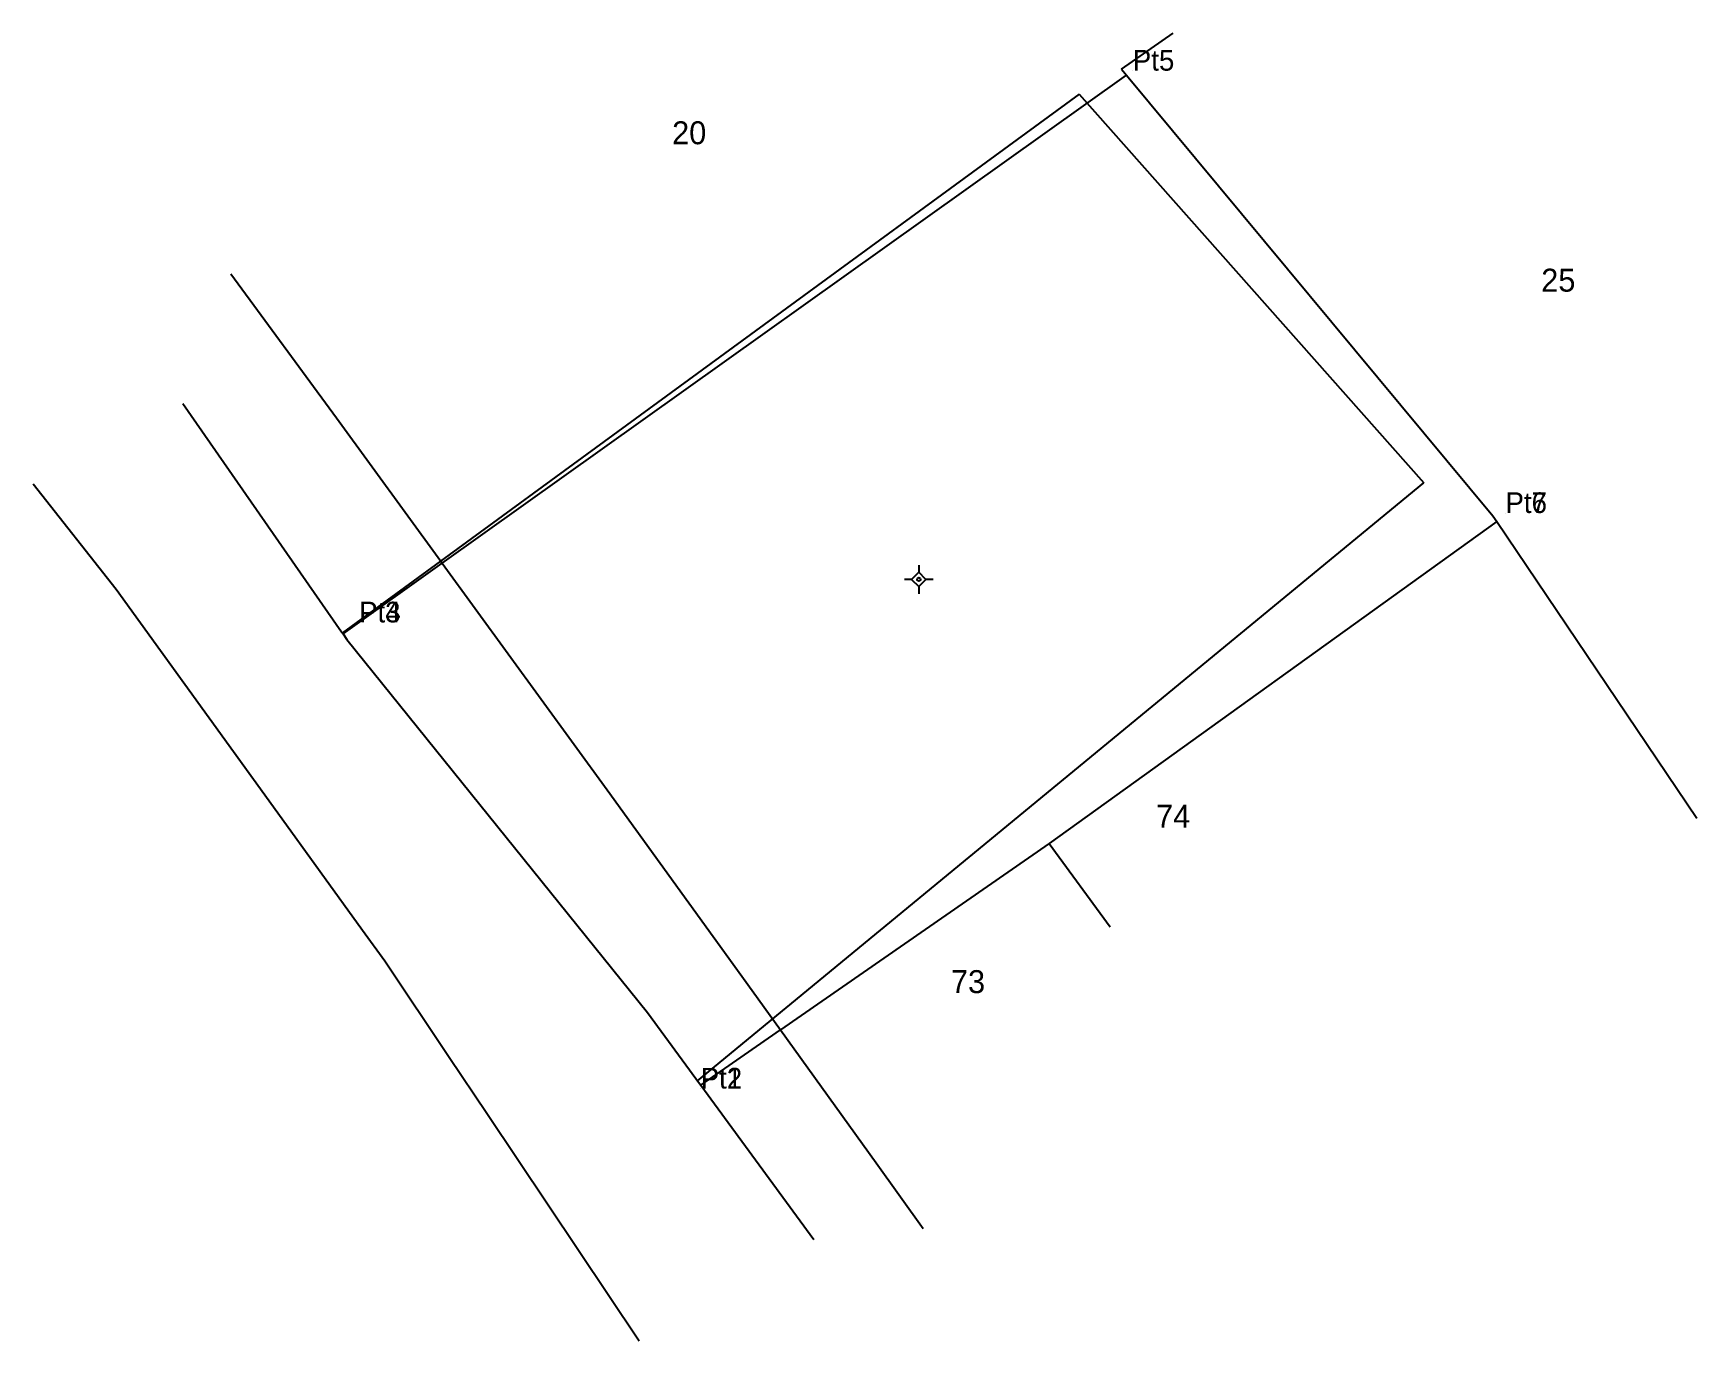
# Model space of a CAD drawing. Extents: x 549182 to 550687, y 1837846 to 1841382.
# Drawn here: x 549181.8 to 549326.6, y 1841268.5 to 1841382.4 of the extents above; entities outside this region: 20.
import ezdxf

# ---------------------------------------------------------------- set-up
doc = ezdxf.new("R2010")
doc.units = 0
for name, color, linetype in [('Level 1', 7, 'Continuous'), ('Level 10', 7, 'Continuous'), ('Level 11', 7, 'Continuous'), ('Level 12', 7, 'Continuous'), ('Level 13', 7, 'Continuous'), ('Level 16', 7, 'Continuous'), ('Level 29', 7, 'Continuous'), ('Level 30', 7, 'Continuous'), ('Level 7', 7, 'Continuous')]:
    doc.layers.add(name, color=color, linetype=linetype)

msp = doc.modelspace()

# ---------------------------------------------------------------- linework, layer by layer
at = {"layer": 'Level 10'}
for p, q in [((549208.73, 1841330.06), (549217.37, 1841336.23)), ((549239.87, 1841290.75), (549246.81, 1841295.57)), ((549239.87, 1841290.75), (549249.71, 1841277.3))]:
    msp.add_line(p, q, dxfattribs=at)
for points in [[(549217.37, 1841336.23), (549276.95, 1841378.73), (549308.85, 1841340.34), (549309.18, 1841339.85), (549270.2, 1841311.81), (549246.81, 1841295.57)], [(549194.79, 1841350.12), (549208.6, 1841330.24), (549208.6, 1841330.24), (549208.73, 1841330.06)], [(549181.75, 1841343.12), (549188.96, 1841333.97), (549203.04, 1841314.48), (549210.43, 1841304.25), (549212.36, 1841301.58), (549217.98, 1841293.19), (549221.24, 1841288.3), (549234.5, 1841268.49)], [(549208.73, 1841330.06), (549209.07, 1841329.57), (549235.24, 1841297.09), (549239.76, 1841290.9), (549239.87, 1841290.75)]]:
    msp.add_lwpolyline(points, dxfattribs=at)
at = {"layer": 'Level 11'}
for p, q in [((549258.86, 1841335.43), (549258.23, 1841334.81)), ((549258.86, 1841336.06), (549258.86, 1841335.43)), ((549259.48, 1841334.81), (549258.86, 1841335.43)), ((549258.23, 1841334.81), (549257.61, 1841334.81)), ((549258.23, 1841334.81), (549258.86, 1841334.18)), ((549258.86, 1841334.18), (549259.48, 1841334.81)), ((549258.86, 1841334.18), (549258.86, 1841333.56)), ((549260.11, 1841334.81), (549259.48, 1841334.81))]:
    msp.add_line(p, q, dxfattribs=at)
msp.add_circle((549258.86, 1841334.81), 0.15, dxfattribs=at)
at = {"layer": 'Level 16'}
for p, q in [((549276.51, 1841379.26), (549281, 1841382.38)), ((549276.51, 1841379.26), (549276.95, 1841378.73)), ((549309.18, 1841339.85), (549326.6, 1841314.02)), ((549270.2, 1841311.81), (549275.52, 1841304.55))]:
    msp.add_line(p, q, dxfattribs=at)
at = {"layer": 'Level 29'}
for points in [[(549272.82, 1841377.08), (549208.67, 1841330.14)], [(549272.82, 1841377.08), (549302.85, 1841343.22)], [(549239.58, 1841291.14), (549302.85, 1841343.22)]]:
    msp.add_lwpolyline(points, dxfattribs=at)
at = {"layer": 'Level 30'}
for points in [[(549198.96, 1841361.43), (549208.15, 1841348.88), (549217.25, 1841336.39), (549217.37, 1841336.23)], [(549217.37, 1841336.23), (549231.72, 1841316.48), (549243.45, 1841300.24), (549246.81, 1841295.57)], [(549246.81, 1841295.57), (549255.15, 1841283.99), (549259.25, 1841278.28)]]:
    msp.add_lwpolyline(points, dxfattribs=at)
at = {"layer": 'Level 7'}
for p, q in [((549277.51, 1841379.12), (549277.51, 1841379.12)), ((549309.94, 1841340.59), (549309.94, 1841340.59)), ((549309.95, 1841340.59), (549309.95, 1841340.59)), ((549210.12, 1841331.06), (549210.12, 1841331.06)), ((549210.13, 1841331.06), (549210.13, 1841331.06)), ((549239.86, 1841290.46), (549239.86, 1841290.46)), ((549239.87, 1841290.46), (549239.87, 1841290.46)), ((550683.06, 1837951.5), (550683.06, 1837951.5)), ((550683.07, 1837951.51), (550683.07, 1837951.51)), ((550559.2, 1837869.43), (550559.2, 1837869.43)), ((550559.22, 1837869.43), (550559.22, 1837869.43)), ((550613.61, 1837866.81), (550613.61, 1837866.81)), ((550613.61, 1837866.81), (550613.61, 1837866.81)), ((550556.15, 1837849.05), (550556.15, 1837849.05)), ((550556.15, 1837849.05), (550556.15, 1837849.05)), ((550605.06, 1837845.91), (550605.06, 1837845.91)), ((550605.06, 1837845.91), (550605.06, 1837845.91))]:
    msp.add_line(p, q, dxfattribs=at)

# ---------------------------------------------------------------- texts
at = {"layer": 'Level 1'}
for s, p in [('74', (549279.52, 1841313.18)), ('73', (549261.66, 1841298.77))]:
    msp.add_text(s, height=2, dxfattribs=at).set_placement(p)
at = {"layer": 'Level 12'}
for s, p in [('Pt5', (549277.5, 1841379.12)), ('Pt7', (549309.94, 1841340.59)), ('Pt6', (549309.95, 1841340.59)), ('Pt3', (549210.12, 1841331.06)), ('Pt4', (549210.13, 1841331.06)), ('Pt1', (549239.86, 1841290.46)), ('Pt2', (549239.87, 1841290.46)), ('Pt1', (550683.06, 1837951.5)), ('Pt2', (550683.07, 1837951.51)), ('Pt7', (550559.2, 1837869.43)), ('Pt8', (550559.22, 1837869.43)), ('Pt9', (550613.61, 1837866.81)), ('Pt10', (550613.61, 1837866.81)), ('Pt5', (550556.15, 1837849.05)), ('Pt6', (550556.16, 1837849.05)), ('Pt3', (550605.06, 1837845.91)), ('Pt4', (550605.06, 1837845.91))]:
    msp.add_text(s, height=1.8, dxfattribs=at).set_placement(p)
at = {"layer": 'Level 13'}
for s, p in [('20', (549237.38, 1841372.71)), ('25', (549313.06, 1841359.87))]:
    msp.add_text(s, height=2, dxfattribs=at).set_placement(p)

doc.saveas('drawing.dxf')
